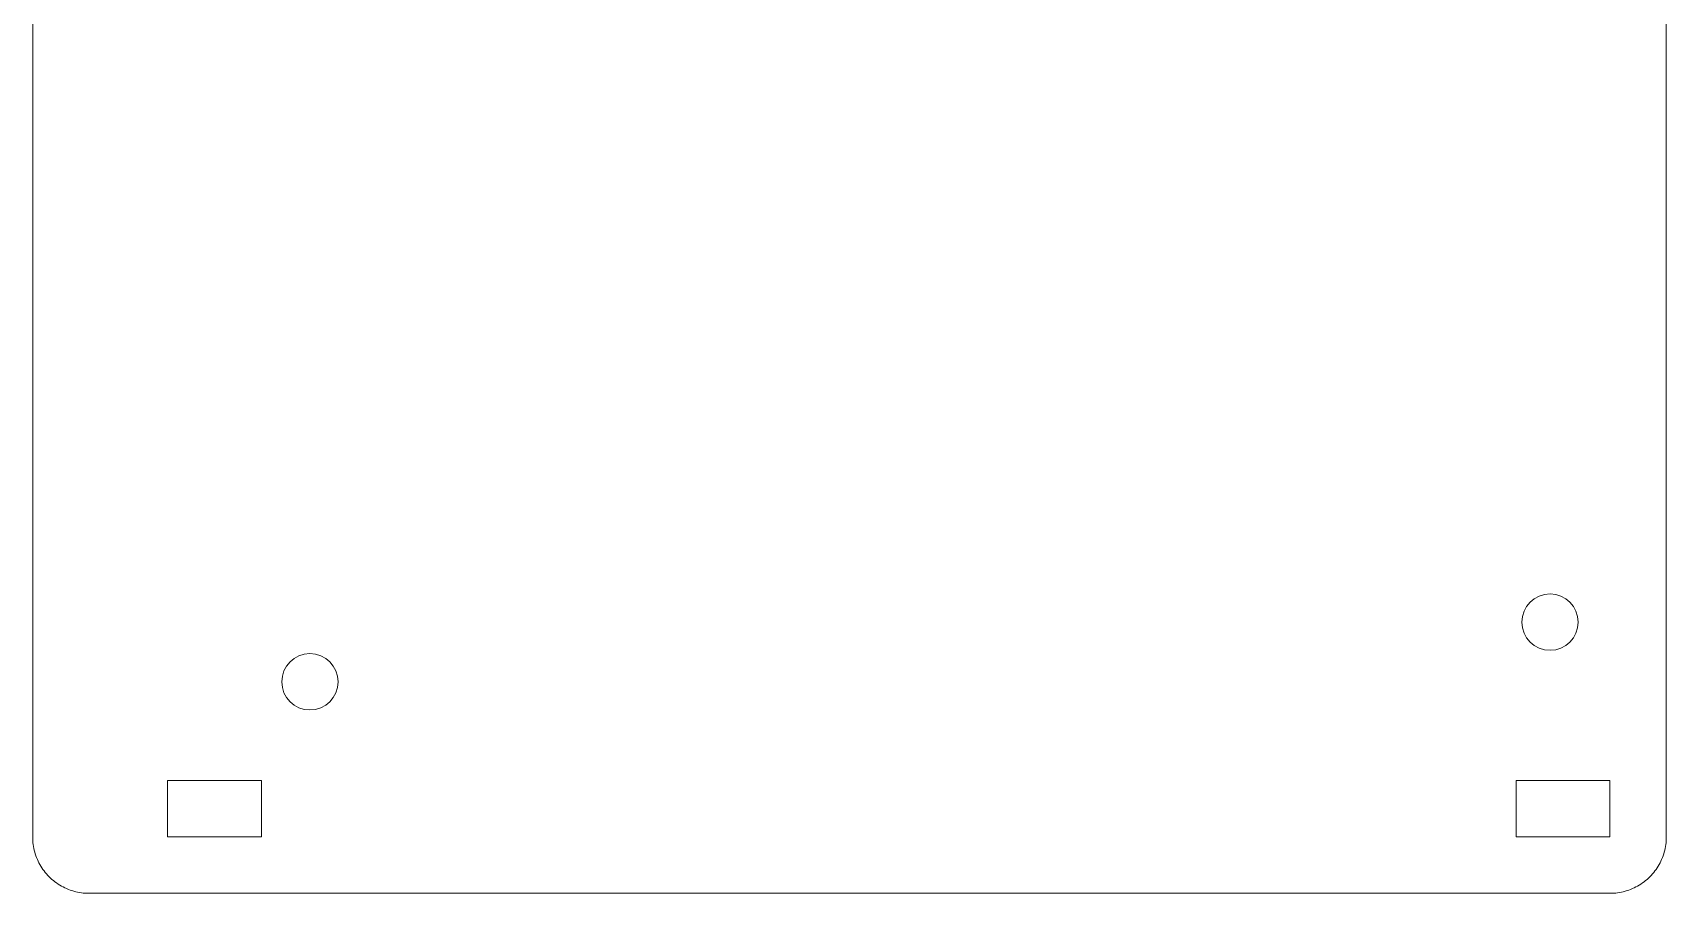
# Model space of a CAD drawing. Header units: millimetres. Extents: x -100 to 77, y 53 to 144.
# Drawn here: x -10.4 to 76.6, y 52.7 to 98.5 of the extents above; entities that cross this region are included whole.
import ezdxf

# ---------------------------------------------------------------- set-up
doc = ezdxf.new("R2010")
doc.units = ezdxf.units.MM
doc.header["$MEASUREMENT"] = 0
doc.layers.add('layer 1', color=7, linetype='Continuous')

msp = doc.modelspace()

# ---------------------------------------------------------------- linework, layer by layer
at = {"layer": 'layer 1', "lineweight": 9}
for points in [[(-10.3572, 120.4429), (-10.3572, 120.4429), (-10.3572, 55.7395), (-10.3572, 55.7395)], [(76.6427, 55.7395), (76.6427, 55.7395), (76.6427, 120.4429), (76.6427, 120.4429)], [(-3.1737, 58.7395), (-3.1737, 58.7395), (1.8263, 58.7395), (1.8263, 58.7395)], [(-3.1737, 55.7395), (-3.1737, 55.7395), (-3.1737, 58.7395), (-3.1737, 58.7395)], [(1.8263, 58.7395), (1.8263, 58.7395), (1.8263, 55.7395), (1.8263, 55.7395)], [(73.6427, 58.7395), (73.6427, 58.7395), (68.6427, 58.7395), (68.6427, 58.7395)], [(68.6427, 58.7395), (68.6427, 58.7395), (68.6427, 55.7395), (68.6427, 55.7395)], [(73.6427, 55.7395), (73.6427, 55.7395), (73.6427, 58.7395), (73.6427, 58.7395)], [(-10.3572, 55.7395), (-10.3572, 55.7395), (-10.3554, 55.6371), (-10.3554, 55.6371)], [(1.8263, 55.7395), (1.8263, 55.7395), (-3.1737, 55.7395), (-3.1737, 55.7395)], [(68.6427, 55.7395), (68.6427, 55.7395), (73.6427, 55.7395), (73.6427, 55.7395)], [(76.641, 55.6371), (76.641, 55.6371), (76.6427, 55.7395), (76.6427, 55.7395)], [(-10.3554, 55.6371), (-10.3554, 55.6371), (-10.3502, 55.5348), (-10.3502, 55.5348)], [(-10.3502, 55.5348), (-10.3502, 55.5348), (-10.3414, 55.4327), (-10.3414, 55.4327)], [(-10.3414, 55.4327), (-10.3414, 55.4327), (-10.3292, 55.331), (-10.3292, 55.331)], [(-10.3292, 55.331), (-10.3292, 55.331), (-10.3135, 55.2298), (-10.3135, 55.2298)], [(-10.3135, 55.2298), (-10.3135, 55.2298), (-10.2944, 55.1291), (-10.2944, 55.1291)], [(-10.2944, 55.1291), (-10.2944, 55.1291), (-10.2719, 55.0292), (-10.2719, 55.0292)], [(-10.2719, 55.0292), (-10.2719, 55.0292), (-10.2459, 54.9301), (-10.2459, 54.9301)], [(-10.2459, 54.9301), (-10.2459, 54.9301), (-10.2166, 54.832), (-10.2166, 54.832)], [(-10.2166, 54.832), (-10.2166, 54.832), (-10.1839, 54.7349), (-10.1839, 54.7349)], [(76.4695, 54.7349), (76.4695, 54.7349), (76.5022, 54.832), (76.5022, 54.832)], [(76.5022, 54.832), (76.5022, 54.832), (76.5315, 54.9301), (76.5315, 54.9301)], [(76.5315, 54.9301), (76.5315, 54.9301), (76.5575, 55.0292), (76.5575, 55.0292)], [(76.5575, 55.0292), (76.5575, 55.0292), (76.58, 55.1291), (76.58, 55.1291)], [(76.58, 55.1291), (76.58, 55.1291), (76.5991, 55.2298), (76.5991, 55.2298)], [(76.5991, 55.2298), (76.5991, 55.2298), (76.6148, 55.331), (76.6148, 55.331)], [(76.6148, 55.331), (76.6148, 55.331), (76.627, 55.4327), (76.627, 55.4327)], [(76.627, 55.4327), (76.627, 55.4327), (76.6358, 55.5348), (76.6358, 55.5348)], [(76.6358, 55.5348), (76.6358, 55.5348), (76.641, 55.6371), (76.641, 55.6371)], [(-10.1839, 54.7349), (-10.1839, 54.7349), (-10.148, 54.6389), (-10.148, 54.6389)], [(-10.148, 54.6389), (-10.148, 54.6389), (-10.1088, 54.5443), (-10.1088, 54.5443)], [(-10.1088, 54.5443), (-10.1088, 54.5443), (-10.0664, 54.451), (-10.0664, 54.451)], [(-10.0664, 54.451), (-10.0664, 54.451), (-10.0208, 54.3593), (-10.0208, 54.3593)], [(-10.0208, 54.3593), (-10.0208, 54.3593), (-9.9721, 54.2692), (-9.9721, 54.2692)], [(-9.9721, 54.2692), (-9.9721, 54.2692), (-9.9204, 54.1807), (-9.9204, 54.1807)], [(-9.9204, 54.1807), (-9.9204, 54.1807), (-9.8657, 54.0941), (-9.8657, 54.0941)], [(-9.8657, 54.0941), (-9.8657, 54.0941), (-9.8081, 54.0095), (-9.8081, 54.0095)], [(-9.8081, 54.0095), (-9.8081, 54.0095), (-9.7476, 53.9268), (-9.7476, 53.9268)], [(76.0332, 53.9268), (76.0332, 53.9268), (76.0937, 54.0095), (76.0937, 54.0095)], [(76.0937, 54.0095), (76.0937, 54.0095), (76.1513, 54.0941), (76.1513, 54.0941)], [(76.1513, 54.0941), (76.1513, 54.0941), (76.206, 54.1807), (76.206, 54.1807)], [(76.206, 54.1807), (76.206, 54.1807), (76.2577, 54.2692), (76.2577, 54.2692)], [(76.2577, 54.2692), (76.2577, 54.2692), (76.3064, 54.3593), (76.3064, 54.3593)], [(76.3064, 54.3593), (76.3064, 54.3593), (76.352, 54.451), (76.352, 54.451)], [(76.352, 54.451), (76.352, 54.451), (76.3944, 54.5443), (76.3944, 54.5443)], [(76.3944, 54.5443), (76.3944, 54.5443), (76.4336, 54.6389), (76.4336, 54.6389)], [(76.4336, 54.6389), (76.4336, 54.6389), (76.4695, 54.7349), (76.4695, 54.7349)], [(-9.7476, 53.9268), (-9.7476, 53.9268), (-9.6843, 53.8462), (-9.6843, 53.8462)], [(-9.6843, 53.8462), (-9.6843, 53.8462), (-9.6183, 53.7679), (-9.6183, 53.7679)], [(-9.6183, 53.7679), (-9.6183, 53.7679), (-9.5497, 53.6918), (-9.5497, 53.6918)], [(-9.5497, 53.6918), (-9.5497, 53.6918), (-9.4785, 53.6182), (-9.4785, 53.6182)], [(-9.4785, 53.6182), (-9.4785, 53.6182), (-9.4048, 53.547), (-9.4048, 53.547)], [(-9.4048, 53.547), (-9.4048, 53.547), (-9.3288, 53.4784), (-9.3288, 53.4784)], [(-9.3288, 53.4784), (-9.3288, 53.4784), (-9.2504, 53.4124), (-9.2504, 53.4124)], [(-9.2504, 53.4124), (-9.2504, 53.4124), (-9.1699, 53.3491), (-9.1699, 53.3491)], [(-9.1699, 53.3491), (-9.1699, 53.3491), (-9.0872, 53.2886), (-9.0872, 53.2886)], [(-9.0872, 53.2886), (-9.0872, 53.2886), (-9.0025, 53.231), (-9.0025, 53.231)], [(-9.0025, 53.231), (-9.0025, 53.231), (-8.9159, 53.1762), (-8.9159, 53.1762)], [(-8.9159, 53.1762), (-8.9159, 53.1762), (-8.8275, 53.1245), (-8.8275, 53.1245)], [(-8.8275, 53.1245), (-8.8275, 53.1245), (-8.7373, 53.0758), (-8.7373, 53.0758)], [(-8.7373, 53.0758), (-8.7373, 53.0758), (-8.6456, 53.0303), (-8.6456, 53.0303)], [(74.9312, 53.0303), (74.9312, 53.0303), (75.0229, 53.0758), (75.0229, 53.0758)], [(75.0229, 53.0758), (75.0229, 53.0758), (75.1131, 53.1245), (75.1131, 53.1245)], [(75.1131, 53.1245), (75.1131, 53.1245), (75.2015, 53.1762), (75.2015, 53.1762)], [(75.2015, 53.1762), (75.2015, 53.1762), (75.2881, 53.231), (75.2881, 53.231)], [(75.2881, 53.231), (75.2881, 53.231), (75.3728, 53.2886), (75.3728, 53.2886)], [(75.3728, 53.2886), (75.3728, 53.2886), (75.4555, 53.3491), (75.4555, 53.3491)], [(75.4555, 53.3491), (75.4555, 53.3491), (75.536, 53.4124), (75.536, 53.4124)], [(75.536, 53.4124), (75.536, 53.4124), (75.6144, 53.4784), (75.6144, 53.4784)], [(75.6144, 53.4784), (75.6144, 53.4784), (75.6904, 53.547), (75.6904, 53.547)], [(75.6904, 53.547), (75.6904, 53.547), (75.7641, 53.6182), (75.7641, 53.6182)], [(75.7641, 53.6182), (75.7641, 53.6182), (75.8353, 53.6918), (75.8353, 53.6918)], [(75.8353, 53.6918), (75.8353, 53.6918), (75.9039, 53.7679), (75.9039, 53.7679)], [(75.9039, 53.7679), (75.9039, 53.7679), (75.9699, 53.8462), (75.9699, 53.8462)], [(75.9699, 53.8462), (75.9699, 53.8462), (76.0332, 53.9268), (76.0332, 53.9268)], [(-8.6456, 53.0303), (-8.6456, 53.0303), (-8.5524, 52.9879), (-8.5524, 52.9879)], [(-8.5524, 52.9879), (-8.5524, 52.9879), (-8.4577, 52.9487), (-8.4577, 52.9487)], [(-8.4577, 52.9487), (-8.4577, 52.9487), (-8.3618, 52.9127), (-8.3618, 52.9127)], [(-8.3618, 52.9127), (-8.3618, 52.9127), (-8.2647, 52.8801), (-8.2647, 52.8801)], [(-8.2647, 52.8801), (-8.2647, 52.8801), (-8.1665, 52.8507), (-8.1665, 52.8507)], [(-8.1665, 52.8507), (-8.1665, 52.8507), (-8.0674, 52.8248), (-8.0674, 52.8248)], [(-8.0674, 52.8248), (-8.0674, 52.8248), (-7.9675, 52.8022), (-7.9675, 52.8022)], [(-7.9675, 52.8022), (-7.9675, 52.8022), (-7.8669, 52.7831), (-7.8669, 52.7831)], [(-7.8669, 52.7831), (-7.8669, 52.7831), (-7.7656, 52.7674), (-7.7656, 52.7674)], [(-7.7656, 52.7674), (-7.7656, 52.7674), (-7.6639, 52.7552), (-7.6639, 52.7552)], [(-7.6639, 52.7552), (-7.6639, 52.7552), (-7.5619, 52.7465), (-7.5619, 52.7465)], [(-7.5619, 52.7465), (-7.5619, 52.7465), (-7.4596, 52.7412), (-7.4596, 52.7412)], [(-7.4596, 52.7412), (-7.4596, 52.7412), (-7.3572, 52.7395), (-7.3572, 52.7395)], [(-7.3572, 52.7395), (-7.3572, 52.7395), (73.6427, 52.7395), (73.6427, 52.7395)], [(73.6427, 52.7395), (73.6427, 52.7395), (73.7452, 52.7412), (73.7452, 52.7412)], [(73.7452, 52.7412), (73.7452, 52.7412), (73.8475, 52.7465), (73.8475, 52.7465)], [(73.8475, 52.7465), (73.8475, 52.7465), (73.9495, 52.7552), (73.9495, 52.7552)], [(73.9495, 52.7552), (73.9495, 52.7552), (74.0512, 52.7674), (74.0512, 52.7674)], [(74.0512, 52.7674), (74.0512, 52.7674), (74.1525, 52.7831), (74.1525, 52.7831)], [(74.1525, 52.7831), (74.1525, 52.7831), (74.2531, 52.8022), (74.2531, 52.8022)], [(74.2531, 52.8022), (74.2531, 52.8022), (74.353, 52.8248), (74.353, 52.8248)], [(74.353, 52.8248), (74.353, 52.8248), (74.4521, 52.8507), (74.4521, 52.8507)], [(74.4521, 52.8507), (74.4521, 52.8507), (74.5503, 52.8801), (74.5503, 52.8801)], [(74.5503, 52.8801), (74.5503, 52.8801), (74.6474, 52.9127), (74.6474, 52.9127)], [(74.6474, 52.9127), (74.6474, 52.9127), (74.7433, 52.9487), (74.7433, 52.9487)], [(74.7433, 52.9487), (74.7433, 52.9487), (74.838, 52.9879), (74.838, 52.9879)], [(74.838, 52.9879), (74.838, 52.9879), (74.9312, 53.0303), (74.9312, 53.0303)]]:
    msp.add_open_spline(points, degree=3, dxfattribs=at)
for points in [[(71.9484, 67.168), (71.9484, 67.9964), (71.2768, 68.668), (70.4484, 68.668), (70.4484, 68.668), (69.6199, 68.668), (68.9484, 67.9964), (68.9484, 67.168), (68.9484, 67.168), (68.9484, 66.3396), (69.6199, 65.668), (70.4484, 65.668), (70.4484, 65.668), (71.2768, 65.668), (71.9484, 66.3396), (71.9484, 67.168)], [(5.9084, 63.993), (5.9084, 64.8214), (5.2368, 65.493), (4.4084, 65.493), (4.4084, 65.493), (3.5799, 65.493), (2.9084, 64.8214), (2.9084, 63.993), (2.9084, 63.993), (2.9084, 63.1646), (3.5799, 62.493), (4.4084, 62.493), (4.4084, 62.493), (5.2368, 62.493), (5.9084, 63.1646), (5.9084, 63.993)]]:
    msp.add_open_spline(points, degree=3, knots=[0, 0, 0, 0, 0.25, 0.25, 0.25, 0.25, 0.5, 0.5, 0.5, 0.5, 0.75, 0.75, 0.75, 0.75, 1, 1, 1, 1], dxfattribs=at)

doc.saveas('drawing.dxf')
